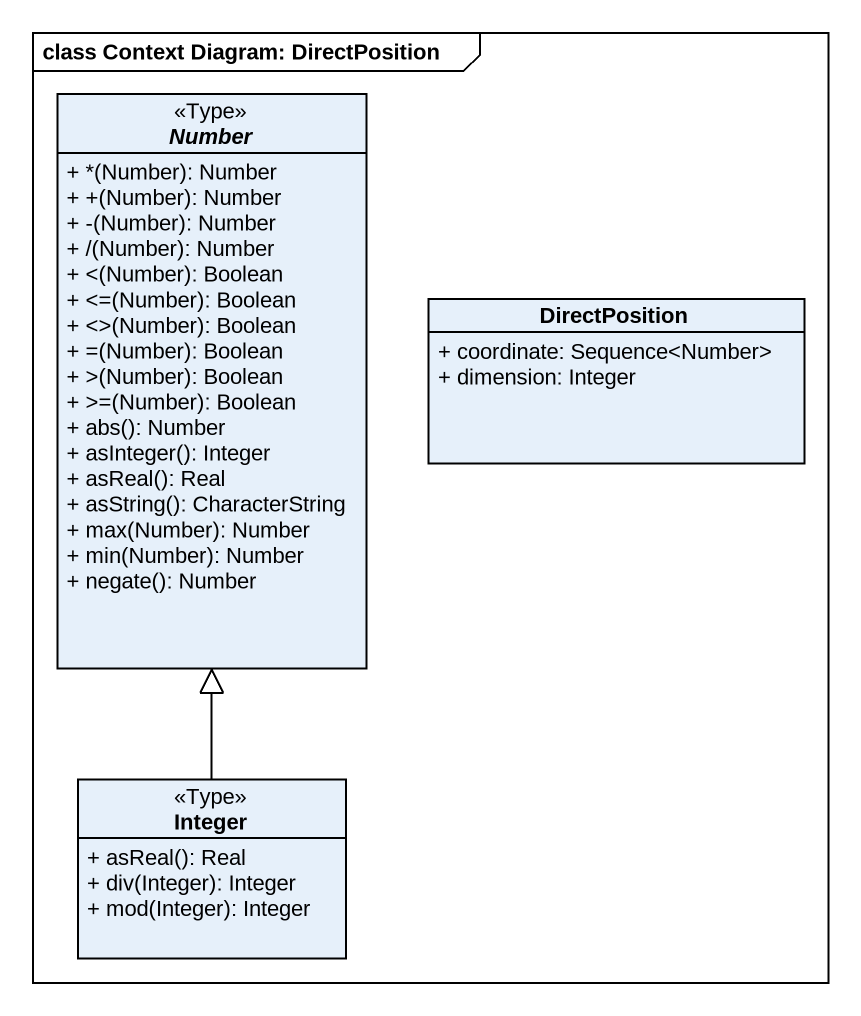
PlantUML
@startuml
mainframe class Context Diagram: DirectPosition
hide circle
hide empty members
skinparam classAttributeIconSize 0
abstract class Number <<Type>> {
  + *(Number): Number
  + +(Number): Number
  + -(Number): Number
  + /(Number): Number
  + <(Number): Boolean
  + <=(Number): Boolean
  + <>(Number): Boolean
  + =(Number): Boolean
  + >(Number): Boolean
  + >=(Number): Boolean
  + abs(): Number
  + asInteger(): Integer
  + asReal(): Real
  + asString(): CharacterString
  + max(Number): Number
  + min(Number): Number
  + negate(): Number
}
class DirectPosition {
  + coordinate: Sequence<Number>
  + dimension: Integer
}
class Integer <<Type>> {
  + asReal(): Real
  + div(Integer): Integer
  + mod(Integer): Integer
}
Integer -up-|> Number
@enduml
